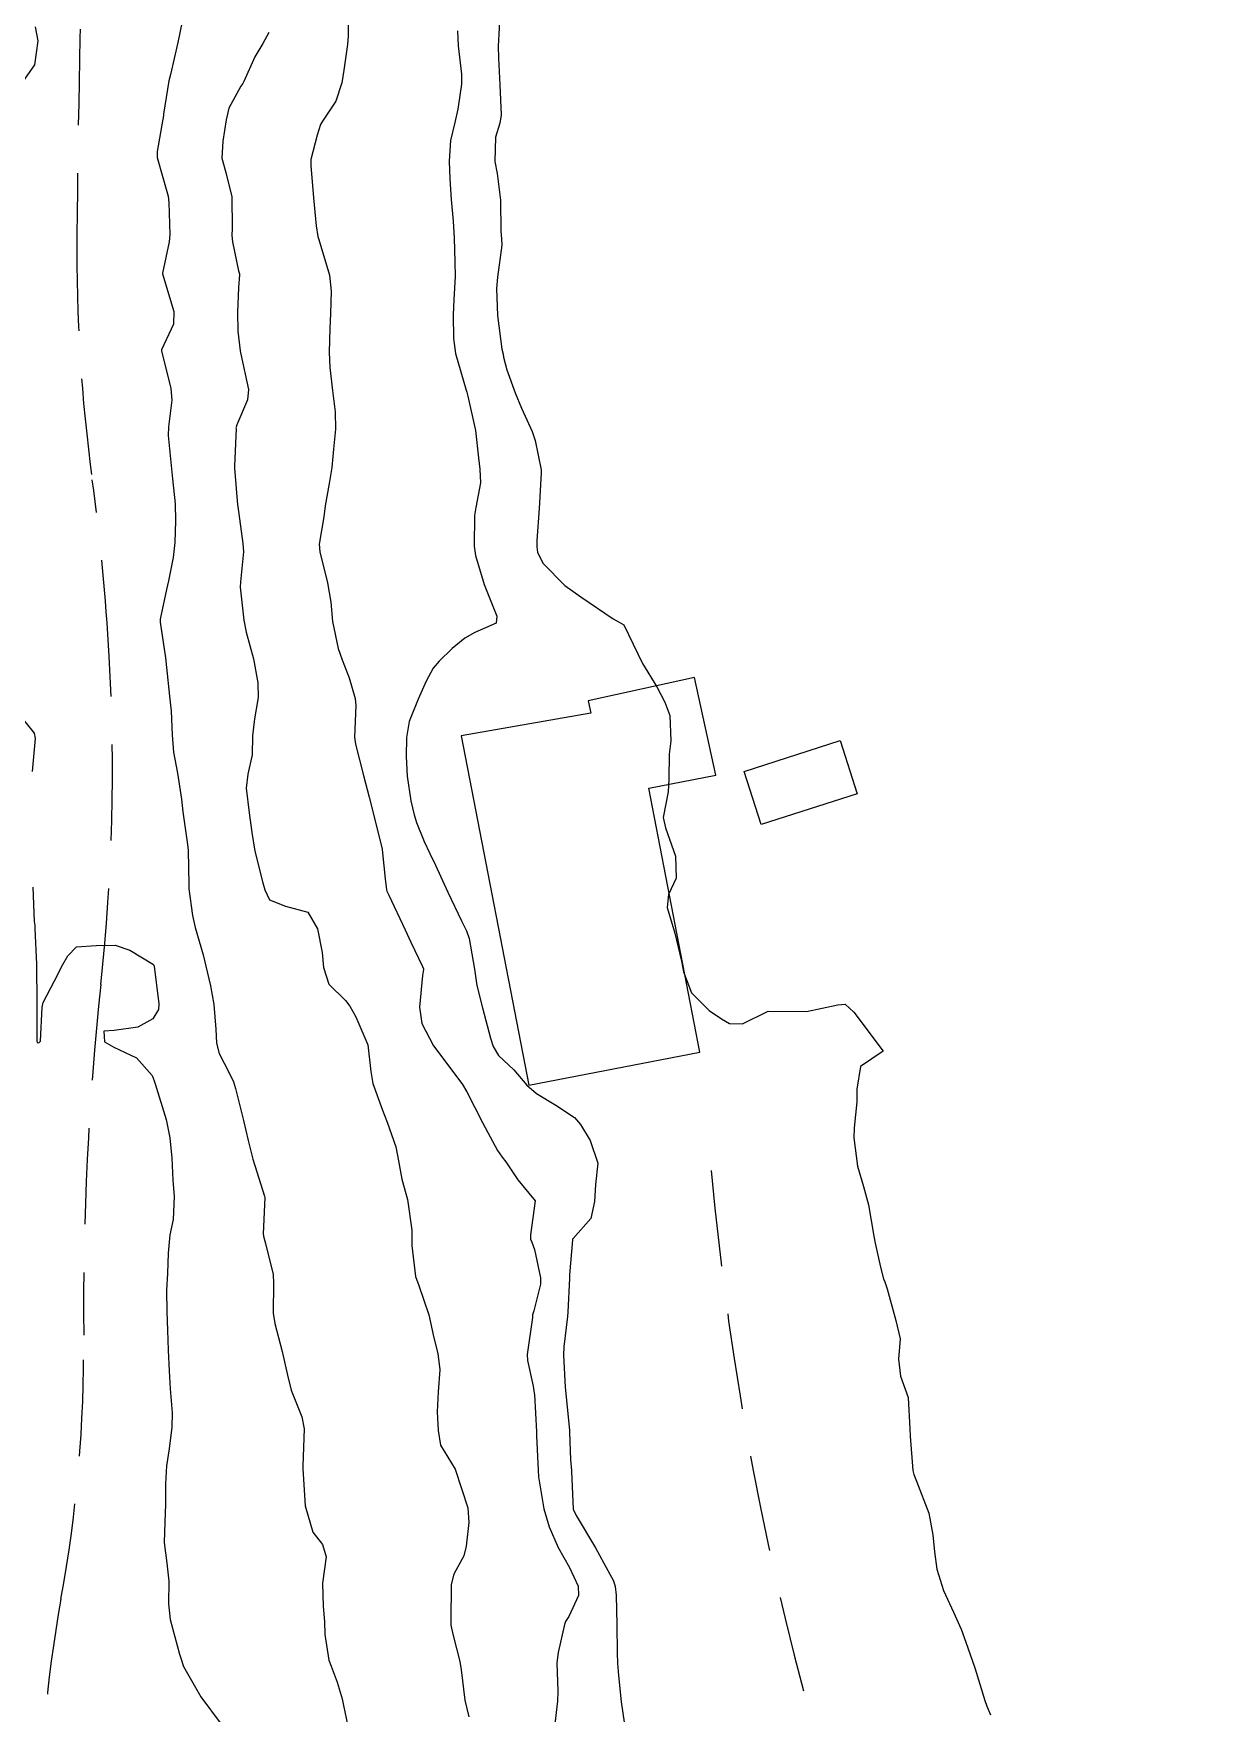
# Model space of a CAD drawing. Header units: metres. Extents: x 298520 to 308411, y 7433745 to 7450750.
# Drawn here: x 301215.3 to 301275.9, y 7443461.7 to 7443549 of the extents above; entities that cross this region are included whole.
import ezdxf

# ---------------------------------------------------------------- set-up
doc = ezdxf.new("R2010")
doc.units = ezdxf.units.M
doc.header["$LTSCALE"] = 10
doc.linetypes.add('DASHED', pattern=[0.75, 0.5, -0.25])
for name, color, linetype in [('Curvas de Nivel 1m', 11, 'Continuous'), ('Curvas de Nivel 5m', 15, 'Continuous'), ('Edificações', 30, 'Continuous'), ('Vias Secundárias', 230, 'DASHED')]:
    doc.layers.add(name, color=color, linetype=linetype)

msp = doc.modelspace()

# ---------------------------------------------------------------- linework, layer by layer
at = {"layer": 'Curvas de Nivel 1m', "flags": 128}
for points, elevation in [([(301231.658, 7443550.485), (301231.676, 7443548.939), (301231.645, 7443548.485), (301231.448, 7443547.149), (301231.352, 7443546.488), (301231.038, 7443545.541), (301230.343, 7443544.497), (301230.242, 7443544.328), (301230.066, 7443543.766), (301229.745, 7443542.505), (301229.739, 7443542.194), (301229.879, 7443540.502), (301230.011, 7443539.057), (301230.104, 7443538.499), (301230.154, 7443538.345), (301230.718, 7443536.493), (301230.805, 7443535.661), (301230.763, 7443534.492), (301230.727, 7443533.717), (301230.701, 7443532.492), (301230.733, 7443531.684), (301230.866, 7443530.49), (301231, 7443529.385), (301231.014, 7443528.489), (301230.923, 7443527.439), (301230.832, 7443526.49), (301230.695, 7443525.651), (301230.489, 7443524.494), (301230.41, 7443523.919), (301230.176, 7443522.496), (301230.2, 7443522.105), (301230.602, 7443520.492), (301230.785, 7443519.483), (301230.873, 7443518.489), (301231.165, 7443517.07), (301231.375, 7443516.484), (301231.734, 7443515.559), (301232.04, 7443514.477), (301232.071, 7443514.123), (301232.018, 7443512.477), (301232.069, 7443512.096), (301232.484, 7443510.472), (301232.77, 7443509.355), (301232.99, 7443508.467), (301233.442, 7443506.645), (301233.474, 7443506.461), (301233.609, 7443505.098), (301233.675, 7443504.53), (301233.695, 7443504.459), (301233.796, 7443504.261), (301234.638, 7443502.444), (301234.936, 7443501.809), (301235.554, 7443500.544), (301235.593, 7443500.43), (301235.598, 7443500.384), (301235.549, 7443500.078), (301235.385, 7443498.432), (301235.52, 7443497.59), (301236.112, 7443496.424), (301237.485, 7443494.607), (301237.627, 7443494.409), (301237.849, 7443494.035), (301238.684, 7443492.398), (301239.439, 7443490.984), (301239.681, 7443490.632), (301239.871, 7443490.383), (301240.505, 7443489.455), (301241.413, 7443488.36), (301241.154, 7443486.596), (301241.17, 7443486.363), (301241.234, 7443486.214), (301241.378, 7443485.829), (301241.685, 7443484.357), (301241.681, 7443484.034), (301241.337, 7443482.645), (301241.265, 7443482.43), (301241.263, 7443482.361), (301241.259, 7443482.288), (301240.982, 7443480.365), (301240.999, 7443480.054), (301241.297, 7443478.73), (301241.356, 7443478.359), (301241.366, 7443478.285), (301241.466, 7443476.358), (301241.48, 7443476.139), (301241.557, 7443474.357), (301241.578, 7443474.016), (301241.849, 7443472.354), (301242.14, 7443471.414), (301242.601, 7443470.346), (301243.183, 7443469.302), (301243.633, 7443468.335), (301243.657, 7443467.844), (301243.149, 7443466.746), (301242.99, 7443466.496), (301242.935, 7443466.342), (301242.599, 7443464.874), (301242.536, 7443464.346), (301242.583, 7443462.862), (301242.57, 7443462.345), (301242.404, 7443461.022)], 684), ([(301239.587, 7443550.388), (301239.51, 7443549.012), (301239.477, 7443548.39), (301239.493, 7443547.766), (301239.569, 7443546.388), (301239.645, 7443544.821), (301239.573, 7443544.388), (301239.344, 7443543.669), (301239.312, 7443542.391), (301239.431, 7443541.774), (301239.61, 7443540.386), (301239.615, 7443538.78), (301239.662, 7443538.385), (301239.669, 7443538.054), (301239.438, 7443536.388), (301239.387, 7443535.799), (301239.44, 7443534.388), (301239.68, 7443532.64), (301239.733, 7443532.383), (301239.765, 7443532.217), (301239.925, 7443531.572), (301240.357, 7443530.376), (301240.699, 7443529.574), (301241.247, 7443528.366), (301241.408, 7443527.897), (301241.71, 7443526.362), (301241.716, 7443526.216), (301241.618, 7443524.363), (301241.497, 7443522.685), (301241.484, 7443522.365), (301241.53, 7443522.084), (301241.804, 7443521.514), (301242.954, 7443520.348), (301243.784, 7443519.756), (301245.467, 7443518.615), (301245.765, 7443518.45), (301246.009, 7443518.308), (301246.251, 7443517.812), (301246.993, 7443516.297), (301247.731, 7443515.083), (301248.155, 7443514.286), (301248.401, 7443513.595), (301248.465, 7443512.282), (301248.376, 7443511.593), (301248.348, 7443510.283), (301248.315, 7443509.632), (301248.068, 7443508.286), (301248.175, 7443507.747), (301248.703, 7443506.279), (301248.745, 7443505.145), (301248.334, 7443504.283), (301248.261, 7443503.616), (301248.66, 7443502.279), (301249.006, 7443500.828), (301249.119, 7443500.274), (301249.536, 7443499.172), (301250.448, 7443498.256), (301251.102, 7443497.829), (301251.516, 7443497.58), (301252.192, 7443497.558), (301253.523, 7443498.22), (301255.523, 7443498.2), (301257.144, 7443498.56), (301257.529, 7443498.585), (301257.975, 7443498.165), (301259.503, 7443496.15), (301258.317, 7443495.339), (301258.133, 7443494.163), (301258.128, 7443493.509), (301257.991, 7443492.165), (301257.982, 7443491.631), (301258.174, 7443490.163), (301258.477, 7443489.1), (301258.743, 7443488.157), (301259.021, 7443486.519), (301259.087, 7443486.153), (301259.37, 7443484.905), (301259.527, 7443484.31), (301259.585, 7443484.147), (301259.715, 7443483.787), (301260.154, 7443482.138), (301260.377, 7443481.188), (301260.307, 7443480.135), (301260.411, 7443479.241), (301260.808, 7443478.135), (301260.888, 7443476.514), (301260.902, 7443476.134), (301261.042, 7443474.335), (301261.09, 7443474.132), (301261.238, 7443473.782), (301261.871, 7443472.12), (301262.089, 7443471.003), (301262.166, 7443470.115), (301262.29, 7443469.219), (301262.632, 7443468.108), (301263.156, 7443466.983), (301263.559, 7443466.096), (301263.809, 7443465.421), (301264.264, 7443464.089), (301264.794, 7443462.386), (301264.888, 7443462.082), (301265.089, 7443461.641)], 682), ([(301215.41, 7443549.401), (301215.539, 7443548.676), (301215.372, 7443547.416), (301214.844, 7443546.683)], 687), ([(301223.049, 7443549.677), (301222.817, 7443548.59), (301222.439, 7443546.927), (301222.362, 7443546.596), (301222.086, 7443544.864), (301222.054, 7443544.629), (301222.048, 7443544.6), (301221.74, 7443542.92), (301221.749, 7443542.603), (301222.043, 7443541.562), (301222.326, 7443540.597), (301222.363, 7443540.262), (301222.399, 7443538.596), (301222.378, 7443538.217), (301222.023, 7443536.6), (301222.031, 7443536.551), (301222.608, 7443534.594), (301222.602, 7443533.944), (301221.982, 7443532.6), (301221.98, 7443532.552), (301222.46, 7443530.595), (301222.506, 7443529.991), (301222.338, 7443528.595), (301222.329, 7443528.145), (301222.469, 7443526.594), (301222.544, 7443525.905), (301222.677, 7443524.592), (301222.701, 7443523.72), (301222.663, 7443522.591), (301222.58, 7443521.817), (301222.341, 7443520.595), (301222.237, 7443520.144), (301221.911, 7443518.599), (301221.905, 7443518.455), (301222.189, 7443516.596), (301222.241, 7443516.092), (301222.398, 7443514.593), (301222.485, 7443513.818), (301222.522, 7443512.592), (301222.59, 7443511.685), (301222.799, 7443510.589), (301223.006, 7443509.24), (301223.079, 7443508.586), (301223.324, 7443506.886), (301223.352, 7443506.583), (301223.389, 7443504.799), (301223.401, 7443504.582), (301223.582, 7443503.205), (301223.716, 7443502.578), (301224.136, 7443501.149), (301224.271, 7443500.569), (301224.514, 7443499.537), (301224.698, 7443498.563), (301224.795, 7443497.279), (301224.83, 7443496.56), (301224.964, 7443496.024), (301225.488, 7443495.01), (301225.711, 7443494.548), (301225.814, 7443494.211), (301226.232, 7443492.542), (301226.476, 7443491.506), (301226.722, 7443490.537), (301227.334, 7443488.61), (301227.349, 7443488.531), (301227.269, 7443486.647), (301227.282, 7443486.531), (301227.379, 7443486.14), (301227.772, 7443484.526), (301227.8, 7443484.082), (301227.781, 7443482.526), (301227.86, 7443481.992), (301228.255, 7443480.521), (301228.521, 7443479.297), (301228.717, 7443478.516), (301229.272, 7443477.13), (301229.395, 7443476.508), (301229.32, 7443474.586), (301229.32, 7443474.509), (301229.325, 7443474.425), (301229.442, 7443472.507), (301229.841, 7443471.142), (301230.34, 7443470.493), (301230.542, 7443469.845), (301230.354, 7443468.492), (301230.381, 7443467.265), (301230.45, 7443466.49), (301230.469, 7443465.823), (301230.681, 7443464.487), (301230.801, 7443464.166), (301231.111, 7443463.332), (301231.371, 7443462.477), (301231.443, 7443462.132), (301231.788, 7443460.473)], 686), ([(301237.359, 7443549.193), (301237.406, 7443548.417), (301237.578, 7443546.946), (301237.576, 7443546.415), (301237.378, 7443545.122), (301237.226, 7443544.418), (301237.002, 7443543.482), (301236.933, 7443542.421), (301236.973, 7443541.491), (301237.034, 7443540.42), (301237.138, 7443539.297), (301237.186, 7443538.418), (301237.232, 7443537.176), (301237.245, 7443536.417), (301237.167, 7443535.222), (301237.137, 7443534.418), (301237.164, 7443533.199), (301237.268, 7443532.417), (301237.81, 7443530.515), (301237.846, 7443530.411), (301237.91, 7443530.204), (301238.308, 7443528.404), (301238.45, 7443526.983), (301238.519, 7443526.403), (301238.569, 7443525.689), (301238.327, 7443524.405), (301238.253, 7443523.989), (301238.237, 7443522.406), (301238.294, 7443521.919), (301238.746, 7443520.4), (301239.404, 7443518.758), (301239.369, 7443518.394), (301238.26, 7443517.903), (301237.755, 7443517.619), (301237.088, 7443517.078), (301236.411, 7443516.423), (301236.104, 7443516.062), (301235.732, 7443515.372), (301235.329, 7443514.436), (301234.859, 7443513.29), (301234.707, 7443512.445), (301234.696, 7443511.458), (301234.749, 7443510.444), (301234.939, 7443509.155), (301235.116, 7443508.438), (301235.238, 7443508.035), (301235.629, 7443507.037), (301235.926, 7443506.427), (301236.223, 7443505.817), (301236.866, 7443504.417), (301237.58, 7443502.911), (301237.83, 7443502.407), (301237.981, 7443501.993), (301238.243, 7443500.403), (301238.38, 7443499.566), (301238.663, 7443498.399), (301239.08, 7443496.823), (301239.223, 7443496.393), (301239.498, 7443495.921), (301240.29, 7443495.177), (301240.98, 7443494.368), (301241.477, 7443493.951), (301242.479, 7443493.338), (301243.458, 7443492.699), (301243.762, 7443492.337), (301244.272, 7443491.504), (301244.667, 7443490.328), (301244.546, 7443489.205), (301244.491, 7443488.329), (301244.293, 7443487.438), (301243.384, 7443486.406), (301243.352, 7443486.372), (301243.341, 7443486.34), (301243.199, 7443484.507), (301243.191, 7443484.342), (301243.101, 7443482.578), (301243.081, 7443482.343), (301242.898, 7443480.764), (301242.877, 7443480.344), (301242.96, 7443478.68), (301242.994, 7443478.343), (301243.187, 7443476.417), (301243.194, 7443476.341), (301243.249, 7443474.904), (301243.286, 7443474.34), (301243.287, 7443474.295), (301243.384, 7443472.338), (301243.535, 7443472.011), (301244.55, 7443470.326), (301245.181, 7443469.138), (301245.473, 7443468.612), (301245.569, 7443468.314), (301245.612, 7443467.868), (301245.655, 7443466.312), (301245.673, 7443464.856), (301245.69, 7443464.312), (301245.739, 7443463.685), (301245.883, 7443462.308), (301246.027, 7443461.25)], 683), ([(301213.723, 7443514.7), (301215.354, 7443512.675), (301215.409, 7443512.394), (301215.241, 7443510.676)], 687), ([(301215.291, 7443504.675), (301215.356, 7443502.893), (301215.379, 7443502.673), (301215.394, 7443502.495), (301215.474, 7443500.671), (301215.473, 7443500.592), (301215.495, 7443498.671), (301215.49, 7443496.683), (301215.502, 7443496.589), (301215.6, 7443496.571), (301215.673, 7443496.668), (301215.764, 7443498.433), (301215.828, 7443498.667), (301216.412, 7443499.793), (301216.849, 7443500.657), (301217.107, 7443501.105), (301217.562, 7443501.566), (301218.571, 7443501.643), (301219.563, 7443501.656), (301220.332, 7443501.39), (301221.553, 7443500.641), (301221.575, 7443500.6), (301221.586, 7443500.566), (301221.836, 7443498.597), (301221.813, 7443498.313), (301221.521, 7443497.822), (301220.742, 7443497.384), (301219.512, 7443497.224), (301218.967, 7443497.179), (301219.007, 7443496.635), (301219.5, 7443496.355), (301220.68, 7443495.798), (301221.486, 7443494.885), (301221.588, 7443494.599), (301221.636, 7443494.444), (301222.219, 7443492.592), (301222.404, 7443491.63), (301222.505, 7443490.589), (301222.568, 7443489.442), (301222.627, 7443488.588), (301222.587, 7443487.396), (301222.409, 7443486.59), (301222.316, 7443485.648), (301222.278, 7443484.591), (301222.231, 7443483.709), (301222.256, 7443482.591), (301222.28, 7443481.634), (301222.323, 7443480.59), (301222.366, 7443479.525), (301222.419, 7443478.589), (301222.523, 7443477.338), (301222.518, 7443476.587), (301222.375, 7443475.466), (301222.24, 7443474.59), (301222.177, 7443473.647), (301222.183, 7443472.59), (301222.142, 7443471.658), (301222.115, 7443470.591), (301222.255, 7443469.517), (301222.347, 7443468.588), (301222.333, 7443467.41), (301222.421, 7443466.587), (301222.914, 7443464.793), (301222.977, 7443464.581), (301223.119, 7443464.153), (301224.022, 7443462.571), (301225.082, 7443461.146)], 687)]:
    msp.add_lwpolyline(points, dxfattribs=dict(at, elevation=elevation))
at = {"layer": 'Curvas de Nivel 5m', "elevation": 685, "flags": 128}
msp.add_lwpolyline([(301227.557, 7443549.111), (301227.238, 7443548.539), (301226.825, 7443547.833), (301226.251, 7443546.549), (301226.199, 7443546.452), (301226.1, 7443546.306), (301225.471, 7443545.174), (301225.33, 7443544.558), (301225.171, 7443543.454), (301225.117, 7443542.564), (301225.317, 7443541.832), (301225.636, 7443540.556), (301225.653, 7443538.91), (301225.637, 7443538.555), (301225.664, 7443538.22), (301225.985, 7443536.719), (301226.022, 7443536.55), (301226.028, 7443536.504), (301225.976, 7443535.841), (301225.919, 7443534.551), (301225.948, 7443533.576), (301226.06, 7443532.549), (301226.094, 7443532.385), (301226.505, 7443530.544), (301226.443, 7443530.007), (301225.885, 7443528.7), (301225.851, 7443528.583), (301225.846, 7443528.551), (301225.849, 7443528.517), (301225.762, 7443526.552), (301225.762, 7443526.451), (301225.851, 7443525.402), (301225.93, 7443524.549), (301225.938, 7443524.453), (301226.203, 7443522.546), (301226.242, 7443522.112), (301226.077, 7443520.547), (301226.072, 7443520.264), (301226.247, 7443518.545), (301226.38, 7443517.921), (301226.751, 7443516.54), (301226.983, 7443515.285), (301226.992, 7443514.537), (301226.815, 7443513.43), (301226.711, 7443512.54), (301226.68, 7443511.543), (301226.471, 7443510.542), (301226.385, 7443509.82), (301226.533, 7443508.541), (301226.663, 7443507.515), (301226.829, 7443506.538), (301227.247, 7443504.893), (301227.348, 7443504.533), (301227.595, 7443504.015), (301228.429, 7443503.683), (301229.586, 7443503.369), (301230.079, 7443502.502), (301230.333, 7443501.27), (301230.4, 7443500.497), (301230.676, 7443499.625), (301231.536, 7443498.786), (301231.76, 7443498.478), (301232.08, 7443497.92), (301232.705, 7443496.468), (301232.861, 7443495.094), (301232.959, 7443494.465), (301233.462, 7443493.068), (301233.717, 7443492.456), (301234.16, 7443491.169), (301234.29, 7443490.447), (301234.476, 7443489.497), (301234.763, 7443488.44), (301234.985, 7443486.84), (301234.986, 7443486.436), (301234.986, 7443486.043), (301235.19, 7443484.433), (301235.356, 7443483.959), (301235.867, 7443482.432), (301236.14, 7443481.247), (301236.343, 7443480.425), (301236.453, 7443479.572), (301236.362, 7443478.424), (301236.313, 7443477.389), (301236.354, 7443476.424), (301236.489, 7443475.656), (301237.243, 7443474.41), (301237.909, 7443472.403), (301237.963, 7443471.645), (301237.817, 7443470.404), (301237.689, 7443469.904), (301237.178, 7443468.944), (301237.039, 7443468.412), (301237.028, 7443466.528), (301237.026, 7443466.412), (301237.024, 7443466.294), (301237.136, 7443465.768), (301237.494, 7443464.406), (301237.554, 7443463.971), (301237.753, 7443462.403), (301237.964, 7443461.527)], dxfattribs=at)
at = {"layer": 'Edificações'}
for points in [[(301237.56, 7443512.54), (301241.077, 7443494.376), (301249.97, 7443496.098), (301247.313, 7443509.82), (301250.796, 7443510.494), (301249.691, 7443515.566), (301244.163, 7443514.361), (301244.305, 7443513.708)], [(301252.274, 7443510.69), (301257.265, 7443512.287), (301258.151, 7443509.516), (301253.16, 7443507.92)]]:
    msp.add_lwpolyline(points, close=True, dxfattribs=at)
at = {"layer": 'Vias Secundárias'}
msp.add_lwpolyline([(301465.55, 7442973.319, 0), (301478.59, 7442967.28, -0.011668)], format="xyb", dxfattribs=at)
at = {"layer": 'Vias Secundárias', "elevation": 682.798}
for points in [[(301278.745, 7443422.716, -0.021392), (301272.032, 7443420.413, -0.043459), (301264.672, 7443418.916, 0.043707), (301249.413, 7443415.803, -0.12379), (301232.579, 7443415.09, -0.260247), (301225.697, 7443421.044, 0.013193), (301219.819, 7443435.988, -0.09335), (301215.75, 7443454.622, -0.052527), (301216.745, 7443467.66, 0.047584), (301217.927, 7443481.372, -0.02903), (301218.821, 7443499.611, 0.040774), (301219.256, 7443516.679, 0.019869), (301218.375, 7443525.856, -0.036273), (301217.573, 7443538.586, -0.005596), (301217.95, 7443556.78, 0.013282), (301218.158, 7443595.459, 0.006493), (301217.689, 7443609.182, -0.0222), (301217.649, 7443623.853, 0.013196), (301217.711, 7443627.936, -1.011214)], [(301264.672, 7443418.916), (301262.953, 7443427.003, -0.015219), (301260.409, 7443441.053, 0.0343), (301256.44, 7443459.041, -0.048981), (301250.566, 7443489.934, -1.094316)]]:
    msp.add_lwpolyline(points, format="xyb", dxfattribs=at)

doc.saveas('drawing.dxf')
